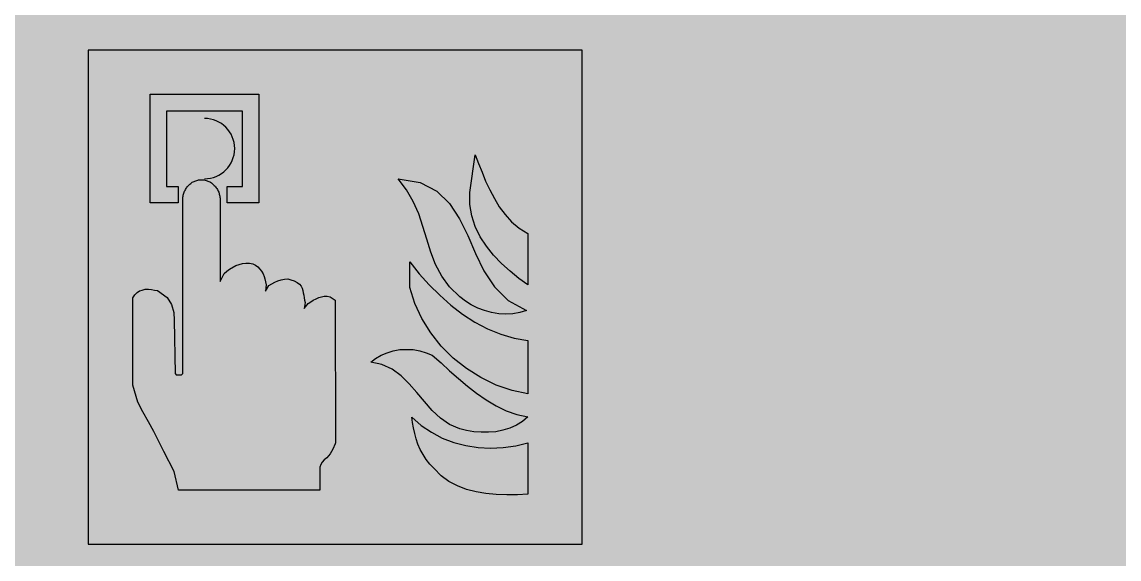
# Model space of a CAD drawing. Header units: metres. Extents: x 19 to 194, y 62 to 154.
# Drawn here: x 35.26 to 37.48, y 72.915 to 74.002 of the extents above; entities that cross this region are included whole.
import ezdxf

# ---------------------------------------------------------------- set-up
doc = ezdxf.new("R2010")
doc.units = ezdxf.units.M
doc.header["$MEASUREMENT"] = 0
doc.layers.add('ALL', color=7, linetype='Continuous')
doc.layers.add('ALL4', color=7, linetype='Continuous')

msp = doc.modelspace()

# ---------------------------------------------------------------- hatches: boundary and pattern name
at = {"layer": 'ALL4', "lineweight": 0, "true_color": 0xe6e6e6, "transparency": 33554687}
h = msp.add_hatch(color=254, dxfattribs=at)
h.dxf.hatch_style = 1
h.paths.add_polyline_path([(181.2945, 128.8704), (187.0549, 128.8704), (187.0549, 139.3912), (29.3495, 139.4008), (29.3495, 127.8507), (32.7796, 127.8507), (32.7295, 82.9907), (29.3495, 82.9907), (29.3495, 69.8204), (187.0545, 69.8204), (187.0545, 83.1151), (181.2945, 83.1151)])

# ---------------------------------------------------------------- linework, layer by layer
at = {"layer": 'ALL', "color": 1, "lineweight": 25}
msp.add_lwpolyline([(35.8941, 73.945), (35.3941, 73.945), (35.3941, 72.945), (36.3941, 72.945)], dxfattribs=at)
for points in [[(35.3941, 72.945), (36.3941, 72.945), (36.3941, 73.945), (35.3941, 73.945)], [(35.5766, 73.6361), (35.5199, 73.6361), (35.5199, 73.8557), (35.7395, 73.8557), (35.7395, 73.6361), (35.6753, 73.6361), (35.6753, 73.6692), (35.7064, 73.6692), (35.7064, 73.8219), (35.553, 73.8219), (35.553, 73.6692), (35.5766, 73.6692), (35.5766, 73.6361)], [(36.2661, 73.4828), (36.2484, 73.4974), (36.2308, 73.513), (36.2147, 73.5301), (36.2001, 73.5483), (36.1877, 73.5675), (36.1773, 73.5882), (36.1705, 73.61), (36.1669, 73.6329), (36.1669, 73.6568), (36.1773, 73.7331), (36.184, 73.716), (36.1913, 73.6983), (36.1986, 73.6801), (36.2069, 73.6625), (36.2162, 73.6448), (36.2261, 73.6277), (36.238, 73.6121), (36.251, 73.5976), (36.2666, 73.5846), (36.2842, 73.5737), (36.2842, 73.4699), (36.2661, 73.4828)], [(35.4849, 73.4435), (35.4885, 73.4497), (35.4932, 73.4544), (35.4984, 73.458), (35.5036, 73.4596), (35.5098, 73.4611), (35.5161, 73.4611), (35.5228, 73.4606), (35.5285, 73.4596), (35.5347, 73.4585), (35.554, 73.4445), (35.5628, 73.43), (35.5675, 73.4144), (35.5685, 73.3983), (35.5701, 73.2905), (35.5721, 73.2876), (35.583, 73.2876), (35.5856, 73.2905), (35.5856, 73.6411), (35.5857, 73.6432), (35.5858, 73.6453), (35.5861, 73.6474), (35.5864, 73.6495), (35.5868, 73.6516), (35.5874, 73.6536), (35.588, 73.6556), (35.5887, 73.6575), (35.5895, 73.6595), (35.5904, 73.6613), (35.5914, 73.6632), (35.5924, 73.6649), (35.5936, 73.6666), (35.5948, 73.6683), (35.5961, 73.6698), (35.5974, 73.6713), (35.5988, 73.6727), (35.6003, 73.6741), (35.6019, 73.6753), (35.6035, 73.6765), (35.6051, 73.6776), (35.6068, 73.6785), (35.6086, 73.6794), (35.6104, 73.6802), (35.6122, 73.6809), (35.614, 73.6815), (35.6159, 73.6819), (35.6178, 73.6823), (35.6197, 73.6826), (35.6216, 73.6827), (35.6235, 73.6828), (35.6254, 73.6827), (35.6274, 73.6826), (35.6293, 73.6823), (35.6312, 73.6819), (35.633, 73.6815), (35.6349, 73.6809), (35.6367, 73.6802), (35.6385, 73.6794), (35.6402, 73.6785), (35.6419, 73.6776), (35.6436, 73.6765), (35.6452, 73.6753), (35.6467, 73.6741), (35.6482, 73.6727), (35.6496, 73.6713), (35.651, 73.6698), (35.6523, 73.6683), (35.6535, 73.6666), (35.6546, 73.6649), (35.6557, 73.6632), (35.6567, 73.6613), (35.6576, 73.6595), (35.6584, 73.6575), (35.6591, 73.6556), (35.6597, 73.6536), (35.6602, 73.6516), (35.6607, 73.6495), (35.661, 73.6474), (35.6612, 73.6453), (35.6614, 73.6432), (35.6614, 73.6411), (35.6614, 73.6408), (35.6614, 73.4769), (35.6697, 73.4928), (35.6749, 73.4975), (35.6806, 73.5016), (35.6931, 73.5089), (35.6999, 73.5115), (35.7066, 73.5131), (35.7134, 73.5141), (35.7206, 73.5141), (35.7274, 73.5125), (35.7331, 73.5099), (35.7378, 73.5063), (35.7414, 73.5021), (35.745, 73.4975), (35.7481, 73.4923), (35.7502, 73.4871), (35.7518, 73.4819), (35.7533, 73.4762), (35.7544, 73.47), (35.7534, 73.4573), (35.7601, 73.4684), (35.7658, 73.472), (35.772, 73.4757), (35.7783, 73.4783), (35.785, 73.4803), (35.7918, 73.4814), (35.7985, 73.4819), (35.8047, 73.4803), (35.8115, 73.4783), (35.8172, 73.4746), (35.8219, 73.4715), (35.825, 73.4674), (35.8271, 73.4632), (35.8286, 73.4585), (35.8297, 73.4539), (35.8307, 73.4492), (35.8312, 73.444), (35.8323, 73.4388), (35.8333, 73.4341), (35.8317, 73.4219), (35.8395, 73.4326), (35.8447, 73.4357), (35.8499, 73.4388), (35.8556, 73.4419), (35.8608, 73.4445), (35.8665, 73.4461), (35.8722, 73.4471), (35.8779, 73.4471), (35.8842, 73.4461), (35.894, 73.439), (35.8951, 73.1505), (35.894, 73.1481), (35.8894, 73.1377), (35.8837, 73.128), (35.8774, 73.12), (35.8722, 73.1156), (35.8681, 73.1111), (35.865, 73.1062), (35.8634, 73.101), (35.8634, 73.0546), (35.5769, 73.0546), (35.5684, 73.0925), (35.5477, 73.1325), (35.527, 73.173), (35.5161, 73.1927), (35.5051, 73.2129), (35.4948, 73.2327), (35.4849, 73.2672)], [(36.0216, 73.6843), (36.0663, 73.677), (36.1, 73.6599), (36.1254, 73.6345), (36.1457, 73.6038), (36.1623, 73.5696), (36.1779, 73.5332), (36.195, 73.4984), (36.2163, 73.4657), (36.2443, 73.4382), (36.2812, 73.4179), (36.2677, 73.4138), (36.2537, 73.4112), (36.2391, 73.4107), (36.2251, 73.4117), (36.2106, 73.4143), (36.1966, 73.4179), (36.1831, 73.4231), (36.1696, 73.4299), (36.1576, 73.4372), (36.1462, 73.4455), (36.1254, 73.4657), (36.1099, 73.4875), (36.0974, 73.5114), (36.0875, 73.5363), (36.0798, 73.5623), (36.0714, 73.5882), (36.0631, 73.6137), (36.0522, 73.6386), (36.0387, 73.6625), (36.0216, 73.6843)], [(36.2842, 73.3571), (36.2842, 73.2496), (36.252, 73.2564), (36.2199, 73.2673), (36.1892, 73.2823), (36.1601, 73.3005), (36.1331, 73.3218), (36.1087, 73.3462), (36.0875, 73.3727), (36.0693, 73.4018), (36.0553, 73.4324), (36.0454, 73.4646), (36.0454, 73.5165), (36.0641, 73.4926), (36.0843, 73.4703), (36.1056, 73.449), (36.128, 73.4288), (36.1518, 73.4106), (36.1768, 73.3945), (36.2027, 73.381), (36.2292, 73.3701), (36.2562, 73.3618), (36.2842, 73.3571)], [(36.075, 73.234), (36.0595, 73.2522), (36.0439, 73.2698), (36.0278, 73.2859), (36.0096, 73.2994), (35.9888, 73.3088), (35.966, 73.3134), (35.9759, 73.3212), (35.9873, 73.3275), (35.9992, 73.3327), (36.0117, 73.3363), (36.0252, 73.3389), (36.0387, 73.3394), (36.0522, 73.3389), (36.0657, 73.3363), (36.0781, 73.3327), (36.0906, 73.3275), (36.1083, 73.3119), (36.1254, 73.2963), (36.1436, 73.2802), (36.1617, 73.2652), (36.1804, 73.2506), (36.1996, 73.2371), (36.2199, 73.2252), (36.2401, 73.2153), (36.262, 73.2075), (36.2843, 73.2028), (36.2734, 73.1935), (36.2609, 73.1857), (36.2474, 73.18), (36.2334, 73.1758), (36.2189, 73.1727), (36.2043, 73.1717), (36.1893, 73.1717), (36.1747, 73.1727), (36.1602, 73.1753), (36.1462, 73.1784), (36.1254, 73.1873), (36.1072, 73.2003), (36.0906, 73.2158), (36.075, 73.234)], [(36.1602, 73.0557), (36.1415, 73.063), (36.1244, 73.0718), (36.1083, 73.0837), (36.0943, 73.0983), (36.0854, 73.1071), (36.0782, 73.1164), (36.0719, 73.1263), (36.0662, 73.1367), (36.0616, 73.1476), (36.0579, 73.1585), (36.0553, 73.1694), (36.0527, 73.1808), (36.0507, 73.1912), (36.0491, 73.2021), (36.0683, 73.1855), (36.0891, 73.172), (36.1109, 73.16), (36.1343, 73.1512), (36.1587, 73.145), (36.1836, 73.1408), (36.2085, 73.1393), (36.2339, 73.1408), (36.2594, 73.1439), (36.2843, 73.1502), (36.2843, 73.0463), (36.263, 73.0453), (36.2412, 73.0453), (36.2199, 73.0458), (36.1992, 73.0474), (36.1794, 73.051), (36.1602, 73.0557)]]:
    msp.add_lwpolyline(points, close=True, dxfattribs=at)
msp.add_arc((35.6298, 73.7458), 0.061, -90, 90, dxfattribs=at)
msp.add_arc((35.6298, 73.7458), 0.061, -90, 90, dxfattribs=at)
at = {"layer": 'ALL4', "color": 1, "lineweight": 25}
msp.add_lwpolyline([(35.8941, 73.945), (35.3941, 73.945), (35.3941, 72.945), (36.3941, 72.945)], dxfattribs=at)
for points in [[(35.3941, 72.945), (36.3941, 72.945), (36.3941, 73.945), (35.3941, 73.945)], [(35.5766, 73.6361), (35.5199, 73.6361), (35.5199, 73.8557), (35.7395, 73.8557), (35.7395, 73.6361), (35.6753, 73.6361), (35.6753, 73.6692), (35.7064, 73.6692), (35.7064, 73.8219), (35.553, 73.8219), (35.553, 73.6692), (35.5766, 73.6692), (35.5766, 73.6361)], [(36.2661, 73.4828), (36.2484, 73.4974), (36.2308, 73.513), (36.2147, 73.5301), (36.2001, 73.5483), (36.1877, 73.5675), (36.1773, 73.5882), (36.1705, 73.61), (36.1669, 73.6329), (36.1669, 73.6568), (36.1773, 73.7331), (36.184, 73.716), (36.1913, 73.6983), (36.1986, 73.6801), (36.2069, 73.6625), (36.2162, 73.6448), (36.2261, 73.6277), (36.238, 73.6121), (36.251, 73.5976), (36.2666, 73.5846), (36.2842, 73.5737), (36.2842, 73.4699), (36.2661, 73.4828)], [(35.4849, 73.4435), (35.4885, 73.4497), (35.4932, 73.4544), (35.4984, 73.458), (35.5036, 73.4596), (35.5098, 73.4611), (35.5161, 73.4611), (35.5228, 73.4606), (35.5285, 73.4596), (35.5347, 73.4585), (35.554, 73.4445), (35.5628, 73.43), (35.5675, 73.4144), (35.5685, 73.3983), (35.5701, 73.2905), (35.5721, 73.2876), (35.583, 73.2876), (35.5856, 73.2905), (35.5856, 73.6411), (35.5857, 73.6432), (35.5858, 73.6453), (35.5861, 73.6474), (35.5864, 73.6495), (35.5868, 73.6516), (35.5874, 73.6536), (35.588, 73.6556), (35.5887, 73.6575), (35.5895, 73.6595), (35.5904, 73.6613), (35.5914, 73.6632), (35.5924, 73.6649), (35.5936, 73.6666), (35.5948, 73.6683), (35.5961, 73.6698), (35.5974, 73.6713), (35.5988, 73.6727), (35.6003, 73.6741), (35.6019, 73.6753), (35.6035, 73.6765), (35.6051, 73.6776), (35.6068, 73.6785), (35.6086, 73.6794), (35.6104, 73.6802), (35.6122, 73.6809), (35.614, 73.6815), (35.6159, 73.6819), (35.6178, 73.6823), (35.6197, 73.6826), (35.6216, 73.6827), (35.6235, 73.6828), (35.6254, 73.6827), (35.6274, 73.6826), (35.6293, 73.6823), (35.6312, 73.6819), (35.633, 73.6815), (35.6349, 73.6809), (35.6367, 73.6802), (35.6385, 73.6794), (35.6402, 73.6785), (35.6419, 73.6776), (35.6436, 73.6765), (35.6452, 73.6753), (35.6467, 73.6741), (35.6482, 73.6727), (35.6496, 73.6713), (35.651, 73.6698), (35.6523, 73.6683), (35.6535, 73.6666), (35.6546, 73.6649), (35.6557, 73.6632), (35.6567, 73.6613), (35.6576, 73.6595), (35.6584, 73.6575), (35.6591, 73.6556), (35.6597, 73.6536), (35.6602, 73.6516), (35.6607, 73.6495), (35.661, 73.6474), (35.6612, 73.6453), (35.6614, 73.6432), (35.6614, 73.6411), (35.6614, 73.6408), (35.6614, 73.4769), (35.6697, 73.4928), (35.6749, 73.4975), (35.6806, 73.5016), (35.6931, 73.5089), (35.6999, 73.5115), (35.7066, 73.5131), (35.7134, 73.5141), (35.7206, 73.5141), (35.7274, 73.5125), (35.7331, 73.5099), (35.7378, 73.5063), (35.7414, 73.5021), (35.745, 73.4975), (35.7481, 73.4923), (35.7502, 73.4871), (35.7518, 73.4819), (35.7533, 73.4762), (35.7544, 73.47), (35.7534, 73.4573), (35.7601, 73.4684), (35.7658, 73.472), (35.772, 73.4757), (35.7783, 73.4783), (35.785, 73.4803), (35.7918, 73.4814), (35.7985, 73.4819), (35.8047, 73.4803), (35.8115, 73.4783), (35.8172, 73.4746), (35.8219, 73.4715), (35.825, 73.4674), (35.8271, 73.4632), (35.8286, 73.4585), (35.8297, 73.4539), (35.8307, 73.4492), (35.8312, 73.444), (35.8323, 73.4388), (35.8333, 73.4341), (35.8317, 73.4219), (35.8395, 73.4326), (35.8447, 73.4357), (35.8499, 73.4388), (35.8556, 73.4419), (35.8608, 73.4445), (35.8665, 73.4461), (35.8722, 73.4471), (35.8779, 73.4471), (35.8842, 73.4461), (35.894, 73.439), (35.8951, 73.1505), (35.894, 73.1481), (35.8894, 73.1377), (35.8837, 73.128), (35.8774, 73.12), (35.8722, 73.1156), (35.8681, 73.1111), (35.865, 73.1062), (35.8634, 73.101), (35.8634, 73.0546), (35.5769, 73.0546), (35.5684, 73.0925), (35.5477, 73.1325), (35.527, 73.173), (35.5161, 73.1927), (35.5051, 73.2129), (35.4948, 73.2327), (35.4849, 73.2672)], [(36.0216, 73.6843), (36.0663, 73.677), (36.1, 73.6599), (36.1254, 73.6345), (36.1457, 73.6038), (36.1623, 73.5696), (36.1779, 73.5332), (36.195, 73.4984), (36.2163, 73.4657), (36.2443, 73.4382), (36.2812, 73.4179), (36.2677, 73.4138), (36.2537, 73.4112), (36.2391, 73.4107), (36.2251, 73.4117), (36.2106, 73.4143), (36.1966, 73.4179), (36.1831, 73.4231), (36.1696, 73.4299), (36.1576, 73.4372), (36.1462, 73.4455), (36.1254, 73.4657), (36.1099, 73.4875), (36.0974, 73.5114), (36.0875, 73.5363), (36.0798, 73.5623), (36.0714, 73.5882), (36.0631, 73.6137), (36.0522, 73.6386), (36.0387, 73.6625), (36.0216, 73.6843)], [(36.2842, 73.3571), (36.2842, 73.2496), (36.252, 73.2564), (36.2199, 73.2673), (36.1892, 73.2823), (36.1601, 73.3005), (36.1331, 73.3218), (36.1087, 73.3462), (36.0875, 73.3727), (36.0693, 73.4018), (36.0553, 73.4324), (36.0454, 73.4646), (36.0454, 73.5165), (36.0641, 73.4926), (36.0843, 73.4703), (36.1056, 73.449), (36.128, 73.4288), (36.1518, 73.4106), (36.1768, 73.3945), (36.2027, 73.381), (36.2292, 73.3701), (36.2562, 73.3618), (36.2842, 73.3571)], [(36.075, 73.234), (36.0595, 73.2522), (36.0439, 73.2698), (36.0278, 73.2859), (36.0096, 73.2994), (35.9888, 73.3088), (35.966, 73.3134), (35.9759, 73.3212), (35.9873, 73.3275), (35.9992, 73.3327), (36.0117, 73.3363), (36.0252, 73.3389), (36.0387, 73.3394), (36.0522, 73.3389), (36.0657, 73.3363), (36.0781, 73.3327), (36.0906, 73.3275), (36.1083, 73.3119), (36.1254, 73.2963), (36.1436, 73.2802), (36.1617, 73.2652), (36.1804, 73.2506), (36.1996, 73.2371), (36.2199, 73.2252), (36.2401, 73.2153), (36.262, 73.2075), (36.2843, 73.2028), (36.2734, 73.1935), (36.2609, 73.1857), (36.2474, 73.18), (36.2334, 73.1758), (36.2189, 73.1727), (36.2043, 73.1717), (36.1893, 73.1717), (36.1747, 73.1727), (36.1602, 73.1753), (36.1462, 73.1784), (36.1254, 73.1873), (36.1072, 73.2003), (36.0906, 73.2158), (36.075, 73.234)], [(36.1602, 73.0557), (36.1415, 73.063), (36.1244, 73.0718), (36.1083, 73.0837), (36.0943, 73.0983), (36.0854, 73.1071), (36.0782, 73.1164), (36.0719, 73.1263), (36.0662, 73.1367), (36.0616, 73.1476), (36.0579, 73.1585), (36.0553, 73.1694), (36.0527, 73.1808), (36.0507, 73.1912), (36.0491, 73.2021), (36.0683, 73.1855), (36.0891, 73.172), (36.1109, 73.16), (36.1343, 73.1512), (36.1587, 73.145), (36.1836, 73.1408), (36.2085, 73.1393), (36.2339, 73.1408), (36.2594, 73.1439), (36.2843, 73.1502), (36.2843, 73.0463), (36.263, 73.0453), (36.2412, 73.0453), (36.2199, 73.0458), (36.1992, 73.0474), (36.1794, 73.051), (36.1602, 73.0557)]]:
    msp.add_lwpolyline(points, close=True, dxfattribs=at)
msp.add_arc((35.6298, 73.7458), 0.061, -90, 90, dxfattribs=at)
msp.add_arc((35.6298, 73.7458), 0.061, -90, 90, dxfattribs=at)

doc.saveas('drawing.dxf')
